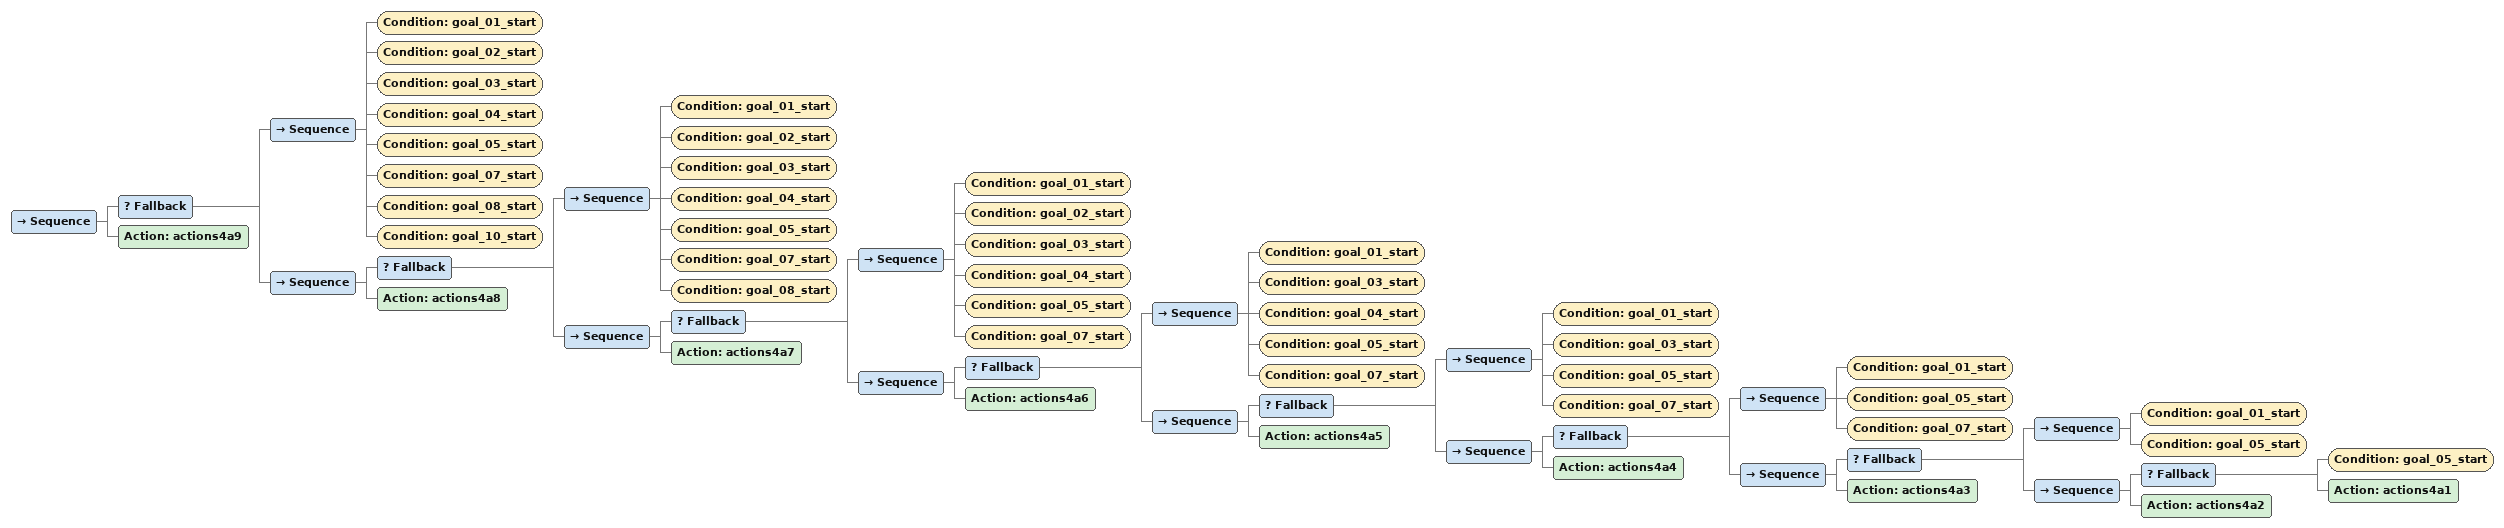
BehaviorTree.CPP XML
<Sequence>
    <Fallback>
        <Sequence>
            <Condition ID="goal_01_start"/>
            <Condition ID="goal_02_start"/>
            <Condition ID="goal_03_start"/>
            <Condition ID="goal_04_start"/>
            <Condition ID="goal_05_start"/>
            <Condition ID="goal_07_start"/>
            <Condition ID="goal_08_start"/>
            <Condition ID="goal_10_start"/>
        </Sequence>
        <Sequence>
            <Fallback>
                <Sequence>
                    <Condition ID="goal_01_start"/>
                    <Condition ID="goal_02_start"/>
                    <Condition ID="goal_03_start"/>
                    <Condition ID="goal_04_start"/>
                    <Condition ID="goal_05_start"/>
                    <Condition ID="goal_07_start"/>
                    <Condition ID="goal_08_start"/>
                </Sequence>
                <Sequence>
                    <Fallback>
                        <Sequence>
                            <Condition ID="goal_01_start"/>
                            <Condition ID="goal_02_start"/>
                            <Condition ID="goal_03_start"/>
                            <Condition ID="goal_04_start"/>
                            <Condition ID="goal_05_start"/>
                            <Condition ID="goal_07_start"/>
                        </Sequence>
                        <Sequence>
                            <Fallback>
                                <Sequence>
                                    <Condition ID="goal_01_start"/>
                                    <Condition ID="goal_03_start"/>
                                    <Condition ID="goal_04_start"/>
                                    <Condition ID="goal_05_start"/>
                                    <Condition ID="goal_07_start"/>
                                </Sequence>
                                <Sequence>
                                    <Fallback>
                                        <Sequence>
                                            <Condition ID="goal_01_start"/>
                                            <Condition ID="goal_03_start"/>
                                            <Condition ID="goal_05_start"/>
                                            <Condition ID="goal_07_start"/>
                                        </Sequence>
                                        <Sequence>
                                            <Fallback>
                                                <Sequence>
                                                    <Condition ID="goal_01_start"/>
                                                    <Condition ID="goal_05_start"/>
                                                    <Condition ID="goal_07_start"/>
                                                </Sequence>
                                                <Sequence>
                                                    <Fallback>
                                                        <Sequence>
                                                            <Condition ID="goal_01_start"/>
                                                            <Condition ID="goal_05_start"/>
                                                        </Sequence>
                                                        <Sequence>
                                                            <Fallback>
                                                                <Condition ID="goal_05_start"/>
                                                                <Action ID="actions4a1"/>
                                                            </Fallback>
                                                            <Action ID="actions4a2"/>
                                                        </Sequence>
                                                    </Fallback>
                                                    <Action ID="actions4a3"/>
                                                </Sequence>
                                            </Fallback>
                                            <Action ID="actions4a4"/>
                                        </Sequence>
                                    </Fallback>
                                    <Action ID="actions4a5"/>
                                </Sequence>
                            </Fallback>
                            <Action ID="actions4a6"/>
                        </Sequence>
                    </Fallback>
                    <Action ID="actions4a7"/>
                </Sequence>
            </Fallback>
            <Action ID="actions4a8"/>
        </Sequence>
    </Fallback>
    <Action ID="actions4a9"/>
</Sequence>
